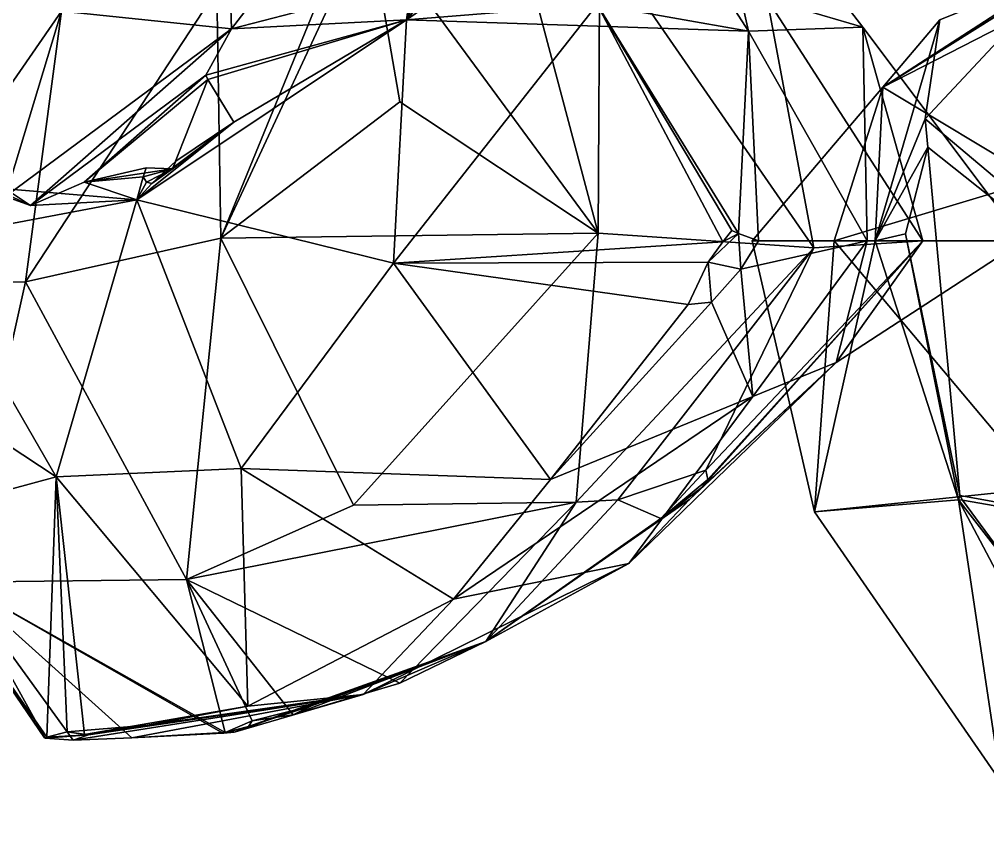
# Model space of a CAD drawing. Extents: x 290095 to 295679, y 4553756 to 4561441.
# Drawn here: x 293726.3 to 293788.1, y 4558619.5 to 4558671.6 of the extents above; entities that cross this region are included whole.
import ezdxf

# ---------------------------------------------------------------- set-up
doc = ezdxf.new("R2010")
doc.units = 0
doc.layers.add('Au_ppm_Pref_-_0_5', color=7, linetype='CONTINUOUS')

msp = doc.modelspace()

# ---------------------------------------------------------------- linework, layer by layer
at = {"layer": 'Au_ppm_Pref_-_0_5'}
for points in [[(293739.166, 4558691.446, 1876.827), (293728.963, 4558672.139, 1876.827), (293739.831, 4558671.014, 1871.981)], [(293739.166, 4558691.446, 1876.827), (293739.831, 4558671.014, 1871.981), (293753.428, 4558688.689, 1871.023)], [(293753.428, 4558688.689, 1871.023), (293739.831, 4558671.014, 1871.981), (293756.34, 4558675.287, 1870.887)], [(293751.52, 4558673.196, 1865.921), (293750.999, 4558671.585, 1865.478), (293763.192, 4558685.853, 1867.365)], [(293750.999, 4558671.585, 1865.478), (293772.854, 4558670.86, 1866.406), (293763.192, 4558685.853, 1867.365)], [(293769.762, 4558684.578, 1870.887), (293763.192, 4558685.853, 1867.365), (293772.854, 4558670.86, 1866.406)], [(293774.051, 4558672.914, 1875.65), (293769.762, 4558684.578, 1870.887), (293780.167, 4558671.122, 1870.887)], [(293780.167, 4558671.122, 1870.887), (293769.762, 4558684.578, 1870.887), (293772.854, 4558670.86, 1866.406)], [(293739.145, 4558657.653, 1888.224), (293748.59, 4558677.908, 1890.212), (293750.593, 4558666.343, 1891.687)], [(293748.59, 4558677.908, 1890.212), (293739.145, 4558657.653, 1888.224), (293746.366, 4558675.287, 1886.713)], [(293758.658, 4558675.287, 1888.705), (293763.246, 4558657.975, 1888.503), (293748.59, 4558677.908, 1890.212)], [(293763.246, 4558657.975, 1888.503), (293750.593, 4558666.343, 1891.687), (293748.59, 4558677.908, 1890.212)], [(293758.658, 4558675.287, 1888.705), (293763.352, 4558676.791, 1882.65), (293763.246, 4558657.975, 1888.503)], [(293763.246, 4558657.975, 1888.503), (293763.352, 4558676.791, 1882.65), (293777.035, 4558657.037, 1882.89)], [(293763.352, 4558676.791, 1882.65), (293774.051, 4558672.914, 1875.65), (293777.035, 4558657.037, 1882.89)], [(293738.884, 4558673.487, 1882.471), (293746.366, 4558675.287, 1886.713), (293739.145, 4558657.653, 1888.224)], [(293750.999, 4558671.585, 1865.478), (293756.34, 4558675.287, 1870.887), (293739.831, 4558671.014, 1871.981)], [(293750.999, 4558671.585, 1865.478), (293752, 4558673.543, 1866.745), (293756.34, 4558675.287, 1870.887)], [(293781.445, 4558667.291, 1936.22), (293797.515, 4558675.535, 1934.71), (293794.44, 4558675.458, 1937.183)], [(293781.445, 4558667.291, 1936.22), (293791.294, 4558661.374, 1933.549), (293797.515, 4558675.535, 1934.71)], [(293781.445, 4558667.291, 1936.22), (293794.44, 4558675.458, 1937.183), (293793.032, 4558674.8, 1937.41)], [(293781.445, 4558667.291, 1936.22), (293793.032, 4558674.8, 1937.41), (293785.081, 4558671.576, 1939.402)], [(293793.032, 4558674.8, 1937.41), (293784.13, 4558665.254, 1941.34), (293785.081, 4558671.576, 1939.402)], [(293820, 4558635.115, 1945.143), (293784.13, 4558665.254, 1941.34), (293793.032, 4558674.8, 1937.41)], [(293739.145, 4558657.653, 1888.224), (293726.682, 4558654.849, 1882.261), (293738.884, 4558673.487, 1882.471)], [(293738.884, 4558673.487, 1882.471), (293726.682, 4558654.849, 1882.261), (293728.963, 4558672.139, 1876.827)], [(293750.999, 4558671.585, 1865.478), (293751.218, 4558673.128, 1865.978), (293752, 4558673.543, 1866.745)], [(293751.218, 4558673.128, 1865.978), (293750.999, 4558671.585, 1865.478), (293751.52, 4558673.196, 1865.921)], [(293780.167, 4558671.122, 1870.887), (293783.994, 4558657.469, 1875.495), (293774.051, 4558672.914, 1875.65)], [(293783.994, 4558657.469, 1875.495), (293777.035, 4558657.037, 1882.89), (293774.051, 4558672.914, 1875.65)], [(293726.682, 4558654.849, 1882.261), (293716.867, 4558654.668, 1876.077), (293728.963, 4558672.139, 1876.827)], [(293725.394, 4558660.314, 1871.836), (293728.963, 4558672.139, 1876.827), (293716.867, 4558654.668, 1876.077)], [(293725.394, 4558660.314, 1871.836), (293739.831, 4558671.014, 1871.981), (293728.963, 4558672.139, 1876.827)], [(293763.192, 4558672.558, 1859.918), (293750.177, 4558656.055, 1860.168), (293771.208, 4558657.405, 1860.677)], [(293750.999, 4558671.585, 1865.478), (293750.177, 4558656.055, 1860.168), (293763.192, 4558672.558, 1859.918)], [(293750.999, 4558671.585, 1865.478), (293763.192, 4558672.558, 1859.918), (293772.854, 4558670.86, 1866.406)], [(293763.192, 4558672.558, 1859.918), (293771.208, 4558657.405, 1860.677), (293771.796, 4558658.146, 1860.666)], [(293772.224, 4558657.946, 1860.905), (293763.192, 4558672.558, 1859.918), (293771.796, 4558658.146, 1860.666)], [(293772.224, 4558657.946, 1860.905), (293772.854, 4558670.86, 1866.406), (293763.192, 4558672.558, 1859.918)], [(293750.999, 4558671.585, 1865.478), (293739.975, 4558665.04, 1865.484), (293733.789, 4558660.095, 1864.124)], [(293750.999, 4558671.585, 1865.478), (293733.789, 4558660.095, 1864.124), (293750.177, 4558656.055, 1860.168)], [(293738.31, 4558667.781, 1869.483), (293750.999, 4558671.585, 1865.478), (293738.185, 4558668.04, 1869.841)], [(293750.999, 4558671.585, 1865.478), (293739.831, 4558671.014, 1871.981), (293738.185, 4558668.04, 1869.841)], [(293738.31, 4558667.781, 1869.483), (293739.975, 4558665.04, 1865.484), (293750.999, 4558671.585, 1865.478)], [(293780.944, 4558657.469, 1940.697), (293785.081, 4558671.576, 1939.402), (293784.13, 4558665.254, 1941.34)], [(293780.944, 4558657.469, 1940.697), (293781.445, 4558667.291, 1936.22), (293785.081, 4558671.576, 1939.402)], [(293725.394, 4558660.314, 1871.836), (293726.99, 4558659.726, 1870.887), (293739.831, 4558671.014, 1871.981)], [(293738.185, 4558668.04, 1869.841), (293739.831, 4558671.014, 1871.981), (293726.99, 4558659.726, 1870.887)], [(293773.483, 4558657.469, 1861.57), (293772.854, 4558670.86, 1866.406), (293772.224, 4558657.946, 1860.905)], [(293780.167, 4558671.122, 1870.887), (293772.854, 4558670.86, 1866.406), (293780.434, 4558657.469, 1866.275)], [(293780.434, 4558657.469, 1866.275), (293772.854, 4558670.86, 1866.406), (293773.483, 4558657.469, 1861.57)], [(293780.167, 4558671.122, 1870.887), (293790.393, 4558657.469, 1870.887), (293783.994, 4558657.469, 1875.495)], [(293790.393, 4558657.469, 1870.887), (293780.167, 4558671.122, 1870.887), (293780.434, 4558657.469, 1866.275)], [(293730.426, 4558661.219, 1869.18), (293738.185, 4558668.04, 1869.841), (293726.99, 4558659.726, 1870.887)], [(293738.185, 4558668.04, 1869.841), (293730.426, 4558661.219, 1869.18), (293738.31, 4558667.781, 1869.483)], [(293730.426, 4558661.219, 1869.18), (293736.062, 4558662.074, 1865.572), (293738.31, 4558667.781, 1869.483)], [(293739.975, 4558665.04, 1865.484), (293738.31, 4558667.781, 1869.483), (293736.062, 4558662.074, 1865.572)], [(293773.097, 4558657.469, 1936.22), (293781.445, 4558667.291, 1936.22), (293780.944, 4558657.469, 1940.697)], [(293781.445, 4558667.291, 1936.22), (293773.097, 4558657.469, 1936.22), (293778.335, 4558657.469, 1931.48)], [(293781.445, 4558667.291, 1936.22), (293778.335, 4558657.469, 1931.48), (293791.294, 4558661.374, 1933.549)], [(293763.246, 4558657.975, 1888.503), (293739.145, 4558657.653, 1888.224), (293750.593, 4558666.343, 1891.687)], [(293784.3, 4558663.45, 1941.833), (293780.944, 4558657.469, 1940.697), (293784.13, 4558665.254, 1941.34)], [(293820, 4558635.115, 1945.143), (293784.3, 4558663.45, 1941.833), (293784.13, 4558665.254, 1941.34)], [(293733.789, 4558660.095, 1864.124), (293739.975, 4558665.04, 1865.484), (293734.734, 4558661.129, 1864.631)], [(293734.734, 4558661.129, 1864.631), (293739.975, 4558665.04, 1865.484), (293736.268, 4558662.554, 1865.181)], [(293736.062, 4558662.074, 1865.572), (293736.268, 4558662.554, 1865.181), (293739.975, 4558665.04, 1865.484)], [(293782.879, 4558657.93, 1941.97), (293780.944, 4558657.469, 1940.697), (293784.3, 4558663.45, 1941.833)], [(293784.3, 4558663.45, 1941.833), (293786.357, 4558641.225, 1942.855), (293782.879, 4558657.93, 1941.97)], [(293786.357, 4558641.225, 1942.855), (293784.3, 4558663.45, 1941.833), (293820, 4558635.115, 1945.143)], [(293736.062, 4558662.074, 1865.572), (293734.734, 4558661.129, 1864.631), (293736.268, 4558662.554, 1865.181)], [(293725.394, 4558660.314, 1871.836), (293722.22, 4558661.957, 1870.887), (293726.99, 4558659.726, 1870.887)], [(293726.99, 4558659.726, 1870.887), (293722.22, 4558661.957, 1870.887), (293725.394, 4558660.805, 1869.775)], [(293734.194, 4558661.567, 1865.62), (293734.388, 4558662.128, 1866.148), (293730.426, 4558661.219, 1869.18)], [(293734.388, 4558662.128, 1866.148), (293736.062, 4558662.074, 1865.572), (293730.426, 4558661.219, 1869.18)], [(293733.789, 4558660.095, 1864.124), (293734.194, 4558661.567, 1865.62), (293730.426, 4558661.219, 1869.18)], [(293733.789, 4558660.095, 1864.124), (293734.409, 4558661.215, 1864.931), (293734.194, 4558661.567, 1865.62)], [(293734.194, 4558661.567, 1865.62), (293736.062, 4558662.074, 1865.572), (293734.388, 4558662.128, 1866.148)], [(293736.062, 4558662.074, 1865.572), (293734.194, 4558661.567, 1865.62), (293734.409, 4558661.215, 1864.931)], [(293736.062, 4558662.074, 1865.572), (293734.409, 4558661.215, 1864.931), (293734.734, 4558661.129, 1864.631)], [(293733.789, 4558660.095, 1864.124), (293730.426, 4558661.219, 1869.18), (293726.99, 4558659.726, 1870.887)], [(293734.734, 4558661.129, 1864.631), (293734.409, 4558661.215, 1864.931), (293733.789, 4558660.095, 1864.124)], [(293791.294, 4558661.374, 1933.549), (293778.335, 4558657.469, 1931.48), (293791.615, 4558641.685, 1931.141)], [(293719.918, 4558657.469, 1868.306), (293733.789, 4558660.095, 1864.124), (293725.394, 4558660.805, 1869.775)], [(293726.99, 4558659.726, 1870.887), (293725.394, 4558660.805, 1869.775), (293733.789, 4558660.095, 1864.124)], [(293728.625, 4558642.423, 1865.625), (293733.789, 4558660.095, 1864.124), (293719.918, 4558657.469, 1868.306)], [(293728.625, 4558642.423, 1865.625), (293740.444, 4558642.943, 1861.261), (293733.789, 4558660.095, 1864.124)], [(293750.177, 4558656.055, 1860.168), (293733.789, 4558660.095, 1864.124), (293740.444, 4558642.943, 1861.261)], [(293763.246, 4558657.975, 1888.503), (293747.619, 4558640.612, 1886.983), (293739.145, 4558657.653, 1888.224)], [(293761.842, 4558640.796, 1882.25), (293747.619, 4558640.612, 1886.983), (293763.246, 4558657.975, 1888.503)], [(293763.246, 4558657.975, 1888.503), (293777.035, 4558657.037, 1882.89), (293761.842, 4558640.796, 1882.25)], [(293770.27, 4558656.124, 1860.728), (293772.224, 4558657.946, 1860.905), (293771.208, 4558657.405, 1860.677)], [(293770.27, 4558656.124, 1860.728), (293772.368, 4558655.662, 1861.725), (293772.224, 4558657.946, 1860.905)], [(293772.224, 4558657.946, 1860.905), (293771.796, 4558658.146, 1860.666), (293771.208, 4558657.405, 1860.677)], [(293773.483, 4558657.469, 1861.57), (293772.224, 4558657.946, 1860.905), (293772.368, 4558655.662, 1861.725)], [(293786.273, 4558640.936, 1942.778), (293780.944, 4558657.469, 1940.697), (293782.879, 4558657.93, 1941.97)], [(293786.273, 4558640.936, 1942.778), (293782.879, 4558657.93, 1941.97), (293786.357, 4558641.225, 1942.855)], [(293728.625, 4558642.423, 1865.625), (293719.918, 4558657.469, 1868.306), (293719.158, 4558648.649, 1870.887)], [(293739.145, 4558657.653, 1888.224), (293736.955, 4558635.867, 1883.125), (293726.682, 4558654.849, 1882.261)], [(293739.145, 4558657.653, 1888.224), (293747.619, 4558640.612, 1886.983), (293736.955, 4558635.867, 1883.125)], [(293771.208, 4558657.405, 1860.677), (293750.177, 4558656.055, 1860.168), (293770.27, 4558656.124, 1860.728)], [(293769.878, 4558641.729, 1876.554), (293770.255, 4558642.243, 1876.743), (293783.994, 4558657.469, 1875.495)], [(293778.451, 4558649.705, 1872.222), (293769.878, 4558641.729, 1876.554), (293783.994, 4558657.469, 1875.495)], [(293770.255, 4558642.243, 1876.743), (293770.124, 4558642.842, 1877.446), (293783.994, 4558657.469, 1875.495)], [(293777.035, 4558657.037, 1882.89), (293783.994, 4558657.469, 1875.495), (293770.124, 4558642.842, 1877.446)], [(293772.368, 4558655.662, 1861.725), (293780.434, 4558657.469, 1866.275), (293773.483, 4558657.469, 1861.57)], [(293773.123, 4558647.548, 1866.323), (293780.434, 4558657.469, 1866.275), (293772.368, 4558655.662, 1861.725)], [(293777.074, 4558640.175, 1936.576), (293773.097, 4558657.469, 1936.22), (293780.944, 4558657.469, 1940.697)], [(293773.097, 4558657.469, 1936.22), (293777.074, 4558640.175, 1936.576), (293778.335, 4558657.469, 1931.48)], [(293778.451, 4558649.705, 1872.222), (293780.434, 4558657.469, 1866.275), (293773.123, 4558647.548, 1866.323)], [(293777.074, 4558640.175, 1936.576), (293780.944, 4558657.469, 1940.697), (293786.273, 4558640.936, 1942.778)], [(293777.074, 4558640.175, 1936.576), (293791.615, 4558641.685, 1931.141), (293778.335, 4558657.469, 1931.48)], [(293790.393, 4558657.469, 1870.887), (293778.451, 4558649.705, 1872.222), (293783.994, 4558657.469, 1875.495)], [(293778.451, 4558649.705, 1872.222), (293790.393, 4558657.469, 1870.887), (293780.434, 4558657.469, 1866.275)], [(293777.035, 4558657.037, 1882.89), (293764.507, 4558640.95, 1880.322), (293761.842, 4558640.796, 1882.25)], [(293777.035, 4558657.037, 1882.89), (293770.124, 4558642.842, 1877.446), (293764.507, 4558640.95, 1880.322)], [(293750.177, 4558656.055, 1860.168), (293740.444, 4558642.943, 1861.261), (293760.201, 4558642.246, 1861.284)], [(293769.004, 4558653.413, 1860.857), (293770.27, 4558656.124, 1860.728), (293750.177, 4558656.055, 1860.168)], [(293769.004, 4558653.413, 1860.857), (293750.177, 4558656.055, 1860.168), (293760.201, 4558642.246, 1861.284)], [(293770.488, 4558653.561, 1861.671), (293770.27, 4558656.124, 1860.728), (293769.004, 4558653.413, 1860.857)], [(293770.27, 4558656.124, 1860.728), (293770.488, 4558653.561, 1861.671), (293772.368, 4558655.662, 1861.725)], [(293773.123, 4558647.548, 1866.323), (293772.368, 4558655.662, 1861.725), (293770.488, 4558653.561, 1861.671)], [(293726.682, 4558654.849, 1882.261), (293722.402, 4558635.687, 1876.812), (293716.867, 4558654.668, 1876.077)], [(293726.682, 4558654.849, 1882.261), (293736.955, 4558635.867, 1883.125), (293722.402, 4558635.687, 1876.812)], [(293760.201, 4558642.246, 1861.284), (293770.488, 4558653.561, 1861.671), (293769.004, 4558653.413, 1860.857)], [(293773.123, 4558647.548, 1866.323), (293770.488, 4558653.561, 1861.671), (293760.201, 4558642.246, 1861.284)], [(293778.451, 4558649.705, 1872.222), (293765.218, 4558636.875, 1870.714), (293769.095, 4558640.97, 1876.465)], [(293778.451, 4558649.705, 1872.222), (293773.123, 4558647.548, 1866.323), (293765.218, 4558636.875, 1870.714)], [(293778.451, 4558649.705, 1872.222), (293769.095, 4558640.97, 1876.465), (293769.878, 4558641.729, 1876.554)], [(293728.625, 4558642.423, 1865.625), (293719.158, 4558648.649, 1870.887), (293718.405, 4558639.651, 1870.887)], [(293765.218, 4558636.875, 1870.714), (293773.123, 4558647.548, 1866.323), (293754.015, 4558634.613, 1864.774)], [(293754.015, 4558634.613, 1864.774), (293773.123, 4558647.548, 1866.323), (293760.201, 4558642.246, 1861.284)], [(293728.036, 4558625.806, 1870.809), (293728.625, 4558642.423, 1865.625), (293718.405, 4558639.651, 1870.887)], [(293728.625, 4558642.423, 1865.625), (293728.036, 4558625.806, 1870.809), (293729.327, 4558626.142, 1870.241)], [(293728.625, 4558642.423, 1865.625), (293740.872, 4558627.777, 1865.572), (293740.444, 4558642.943, 1861.261)], [(293728.625, 4558642.423, 1865.625), (293729.327, 4558626.142, 1870.241), (293730.448, 4558625.975, 1869.886)], [(293728.625, 4558642.423, 1865.625), (293730.448, 4558625.975, 1869.886), (293740.872, 4558627.777, 1865.572)], [(293740.872, 4558627.777, 1865.572), (293754.015, 4558634.613, 1864.774), (293740.444, 4558642.943, 1861.261)], [(293760.201, 4558642.246, 1861.284), (293740.444, 4558642.943, 1861.261), (293754.015, 4558634.613, 1864.774)], [(293770.124, 4558642.842, 1877.446), (293767.256, 4558639.764, 1876.827), (293764.507, 4558640.95, 1880.322)], [(293770.255, 4558642.243, 1876.743), (293767.256, 4558639.764, 1876.827), (293770.124, 4558642.842, 1877.446)], [(293769.878, 4558641.729, 1876.554), (293767.256, 4558639.764, 1876.827), (293770.255, 4558642.243, 1876.743)], [(293769.095, 4558640.97, 1876.465), (293767.256, 4558639.764, 1876.827), (293769.878, 4558641.729, 1876.554)], [(293777.074, 4558640.175, 1936.576), (293788.971, 4558622.955, 1936.737), (293791.615, 4558641.685, 1931.141)], [(293786.273, 4558640.936, 1942.778), (293786.357, 4558641.225, 1942.855), (293786.525, 4558640.924, 1942.877)], [(293786.525, 4558640.924, 1942.877), (293786.357, 4558641.225, 1942.855), (293820, 4558635.115, 1945.143)], [(293761.842, 4558640.796, 1882.25), (293750.593, 4558629.245, 1880.295), (293736.955, 4558635.867, 1883.125)], [(293761.842, 4558640.796, 1882.25), (293736.955, 4558635.867, 1883.125), (293747.619, 4558640.612, 1886.983)], [(293756.071, 4558631.903, 1876.827), (293750.593, 4558629.245, 1880.295), (293761.842, 4558640.796, 1882.25)], [(293767.256, 4558639.764, 1876.827), (293769.095, 4558640.97, 1876.465), (293756.071, 4558631.903, 1876.827)], [(293765.218, 4558636.875, 1870.714), (293756.071, 4558631.903, 1876.827), (293769.095, 4558640.97, 1876.465)], [(293764.507, 4558640.95, 1880.322), (293767.256, 4558639.764, 1876.827), (293756.071, 4558631.903, 1876.827)], [(293764.507, 4558640.95, 1880.322), (293756.071, 4558631.903, 1876.827), (293761.842, 4558640.796, 1882.25)], [(293777.074, 4558640.175, 1936.576), (293786.273, 4558640.936, 1942.778), (293788.971, 4558622.955, 1936.737)], [(293786.273, 4558640.936, 1942.778), (293786.525, 4558640.924, 1942.877), (293790.8, 4558635.115, 1943.371)], [(293790.8, 4558635.115, 1943.371), (293797.593, 4558619.513, 1942.803), (293786.273, 4558640.936, 1942.778)], [(293788.971, 4558622.955, 1936.737), (293786.273, 4558640.936, 1942.778), (293797.593, 4558619.513, 1942.803)], [(293790.8, 4558635.115, 1943.371), (293786.525, 4558640.924, 1942.877), (293820, 4558635.115, 1945.143)], [(293727.886, 4558625.763, 1870.887), (293728.036, 4558625.806, 1870.809), (293718.405, 4558639.651, 1870.887)], [(293727.932, 4558625.727, 1870.987), (293727.886, 4558625.763, 1870.887), (293718.405, 4558639.651, 1870.887)], [(293718.405, 4558639.651, 1870.887), (293722.402, 4558635.687, 1876.812), (293727.932, 4558625.727, 1870.987)], [(293748.234, 4558628.526, 1872.007), (293756.071, 4558631.903, 1876.827), (293765.218, 4558636.875, 1870.714)], [(293765.218, 4558636.875, 1870.714), (293754.015, 4558634.613, 1864.774), (293748.234, 4558628.526, 1872.007)], [(293722.402, 4558635.687, 1876.812), (293736.955, 4558635.867, 1883.125), (293739.42, 4558626.104, 1876.246)], [(293722.402, 4558635.687, 1876.812), (293739.286, 4558626.054, 1876.149), (293733.459, 4558625.747, 1873.385)], [(293722.402, 4558635.687, 1876.812), (293733.459, 4558625.747, 1873.385), (293729.714, 4558625.615, 1871.663)], [(293739.42, 4558626.104, 1876.246), (293739.286, 4558626.054, 1876.149), (293722.402, 4558635.687, 1876.812)], [(293722.402, 4558635.687, 1876.812), (293729.714, 4558625.615, 1871.663), (293727.932, 4558625.727, 1870.987)], [(293743.761, 4558627.228, 1877.747), (293741.152, 4558626.831, 1877.052), (293736.955, 4558635.867, 1883.125)], [(293739.42, 4558626.104, 1876.246), (293736.955, 4558635.867, 1883.125), (293741.152, 4558626.831, 1877.052)], [(293743.761, 4558627.228, 1877.747), (293736.955, 4558635.867, 1883.125), (293750.593, 4558629.245, 1880.295)], [(293748.234, 4558628.526, 1872.007), (293754.015, 4558634.613, 1864.774), (293740.872, 4558627.777, 1865.572)], [(293756.071, 4558631.903, 1876.827), (293740.09, 4558626.142, 1875.844), (293740.926, 4558626.482, 1876.203)], [(293740.09, 4558626.142, 1875.844), (293756.071, 4558631.903, 1876.827), (293748.234, 4558628.526, 1872.007)], [(293740.926, 4558626.482, 1876.203), (293744.945, 4558627.802, 1876.997), (293756.071, 4558631.903, 1876.827)], [(293744.945, 4558627.802, 1876.997), (293743.761, 4558627.228, 1877.747), (293756.071, 4558631.903, 1876.827)], [(293743.761, 4558627.228, 1877.747), (293750.593, 4558629.245, 1880.295), (293756.071, 4558631.903, 1876.827)], [(293733.459, 4558625.747, 1873.385), (293748.234, 4558628.526, 1872.007), (293729.714, 4558625.615, 1871.663)], [(293730.69, 4558625.948, 1871.035), (293729.714, 4558625.615, 1871.663), (293748.234, 4558628.526, 1872.007)], [(293730.69, 4558625.948, 1871.035), (293748.234, 4558628.526, 1872.007), (293734.469, 4558626.554, 1870.329)], [(293740.09, 4558626.142, 1875.844), (293748.234, 4558628.526, 1872.007), (293733.459, 4558625.747, 1873.385)], [(293740.872, 4558627.777, 1865.572), (293734.469, 4558626.554, 1870.329), (293748.234, 4558628.526, 1872.007)], [(293740.872, 4558627.777, 1865.572), (293730.448, 4558625.975, 1869.886), (293734.469, 4558626.554, 1870.329)], [(293741.152, 4558626.831, 1877.052), (293744.945, 4558627.802, 1876.997), (293740.926, 4558626.482, 1876.203)], [(293741.152, 4558626.831, 1877.052), (293743.761, 4558627.228, 1877.747), (293744.945, 4558627.802, 1876.997)], [(293729.327, 4558626.142, 1870.241), (293730.69, 4558625.948, 1871.035), (293734.469, 4558626.554, 1870.329)], [(293734.469, 4558626.554, 1870.329), (293730.448, 4558625.975, 1869.886), (293729.327, 4558626.142, 1870.241)], [(293739.336, 4558626.057, 1876.172), (293739.42, 4558626.104, 1876.246), (293740.926, 4558626.482, 1876.203)], [(293740.009, 4558626.125, 1875.857), (293739.336, 4558626.057, 1876.172), (293740.926, 4558626.482, 1876.203)], [(293739.42, 4558626.104, 1876.246), (293741.152, 4558626.831, 1877.052), (293740.926, 4558626.482, 1876.203)], [(293740.009, 4558626.125, 1875.857), (293740.926, 4558626.482, 1876.203), (293740.09, 4558626.142, 1875.844)], [(293728.036, 4558625.806, 1870.809), (293727.886, 4558625.763, 1870.887), (293730.69, 4558625.948, 1871.035)], [(293727.886, 4558625.763, 1870.887), (293727.932, 4558625.727, 1870.987), (293730.69, 4558625.948, 1871.035)], [(293727.932, 4558625.727, 1870.987), (293729.714, 4558625.615, 1871.663), (293730.69, 4558625.948, 1871.035)], [(293729.327, 4558626.142, 1870.241), (293728.036, 4558625.806, 1870.809), (293730.69, 4558625.948, 1871.035)], [(293740.009, 4558626.125, 1875.857), (293740.09, 4558626.142, 1875.844), (293733.459, 4558625.747, 1873.385)], [(293733.459, 4558625.747, 1873.385), (293739.286, 4558626.054, 1876.149), (293740.009, 4558626.125, 1875.857)], [(293739.286, 4558626.054, 1876.149), (293739.336, 4558626.057, 1876.172), (293740.009, 4558626.125, 1875.857)], [(293739.42, 4558626.104, 1876.246), (293739.336, 4558626.057, 1876.172), (293739.286, 4558626.054, 1876.149)]]:
    msp.add_3dface(points, dxfattribs=at)

doc.saveas('drawing.dxf')
